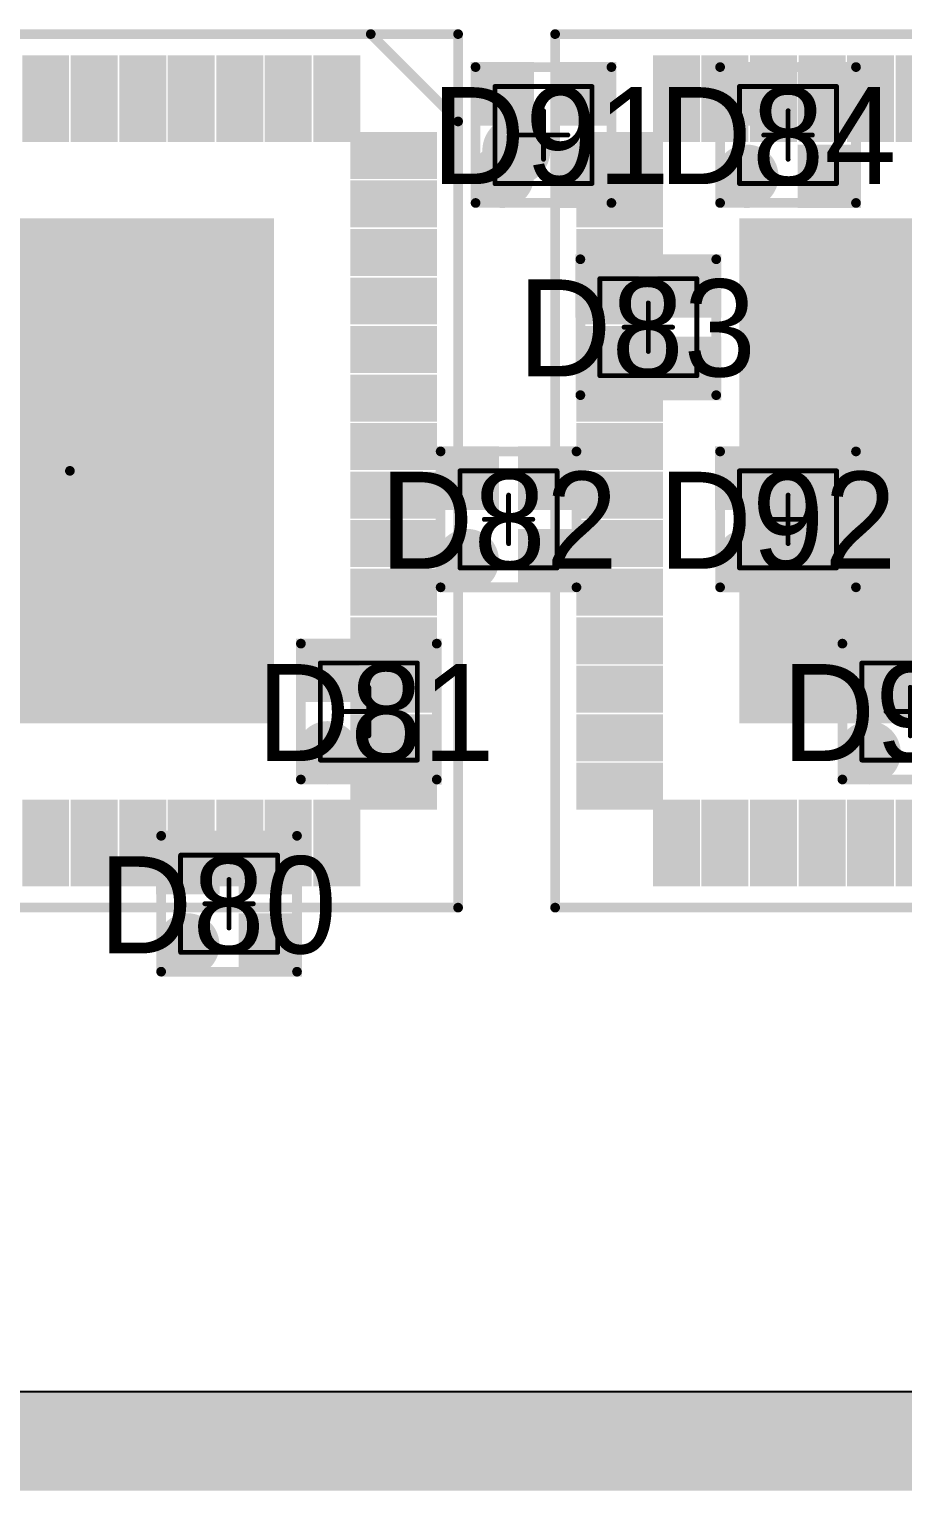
# Model space of a CAD drawing. Header units: millimetres. Extents: x 99 to 211, y 56 to 141.
# Drawn here: x 180.08 to 189.08, y 99.49 to 114.55 of the extents above; entities that cross this region are included whole.
import ezdxf

# ---------------------------------------------------------------- set-up
doc = ezdxf.new("R2010")
doc.units = ezdxf.units.MM
for name, color, linetype in [('BottomLayer', 5, 'Continuous'), ('BottomOverlay', 54, 'Continuous'), ('BottomPaste', 16, 'Continuous'), ('BottomSolder', 6, 'Continuous'), ('InternalPlane1', 76, 'Continuous'), ('InternalPlane2', 16, 'Continuous'), ('Mechanical12', 56, 'Continuous'), ('Mechanical13', 56, 'Continuous'), ('Mechanical15', 56, 'Continuous'), ('TopLayer', 1, 'Continuous'), ('TopPaste', 8, 'Continuous'), ('TopSolder', 216, 'Continuous')]:
    doc.layers.add(name, color=color, linetype=linetype)

# ---------------------------------------------------------------- blocks, each defined once
blk = doc.blocks.new('TQFN05P815X815X10_56_N_B_12')
at = {"layer": 'BottomLayer'}
for points in [[(-3.39, 3.49), (-3.11, 3.49), (-3.39, 4.18), (-3.11, 4.18)], [(-2.89, 3.49), (-2.61, 3.49), (-2.89, 4.18), (-2.61, 4.18)], [(-2.39, 3.49), (-2.11, 3.49), (-2.39, 4.18), (-2.11, 4.18)], [(-1.89, 3.49), (-1.61, 3.49), (-1.89, 4.18), (-1.61, 4.18)], [(-1.39, 3.49), (-1.11, 3.49), (-1.39, 4.18), (-1.11, 4.18)], [(-0.89, 3.49), (-0.61, 3.49), (-0.89, 4.18), (-0.61, 4.18)], [(-0.39, 3.49), (-0.11, 3.49), (-0.39, 4.18), (-0.11, 4.18)], [(-4.18, 3.39), (-4.18, 3.11), (-3.49, 3.39), (-3.49, 3.11)], [(-4.18, 2.89), (-4.18, 2.61), (-3.49, 2.89), (-3.49, 2.61)], [(-2.5, -2.5), (2.5, -2.5), (-2.5, 2.5), (2.5, 2.5)], [(-4.18, 2.39), (-4.18, 2.11), (-3.49, 2.39), (-3.49, 2.11)], [(-4.18, 1.89), (-4.18, 1.61), (-3.49, 1.89), (-3.49, 1.61)], [(-4.18, 1.39), (-4.18, 1.11), (-3.49, 1.39), (-3.49, 1.11)], [(-4.18, 0.89), (-4.18, 0.61), (-3.49, 0.89), (-3.49, 0.61)], [(-4.18, 0.39), (-4.18, 0.11), (-3.49, 0.39), (-3.49, 0.11)], [(-4.18, -0.11), (-4.18, -0.39), (-3.49, -0.11), (-3.49, -0.39)], [(-4.18, -0.61), (-4.18, -0.89), (-3.49, -0.61), (-3.49, -0.89)], [(-4.18, -1.11), (-4.18, -1.39), (-3.49, -1.11), (-3.49, -1.39)], [(-4.18, -1.61), (-4.18, -1.89), (-3.49, -1.61), (-3.49, -1.89)], [(-4.18, -2.11), (-4.18, -2.39), (-3.49, -2.11), (-3.49, -2.39)], [(-4.18, -2.61), (-4.18, -2.89), (-3.49, -2.61), (-3.49, -2.89)], [(-4.18, -3.11), (-4.18, -3.39), (-3.49, -3.11), (-3.49, -3.39)], [(-3.39, -4.18), (-3.11, -4.18), (-3.39, -3.49), (-3.11, -3.49)], [(-2.89, -4.18), (-2.61, -4.18), (-2.89, -3.49), (-2.61, -3.49)], [(-2.39, -4.18), (-2.11, -4.18), (-2.39, -3.49), (-2.11, -3.49)], [(-1.89, -4.18), (-1.61, -4.18), (-1.89, -3.49), (-1.61, -3.49)], [(-1.39, -4.18), (-1.11, -4.18), (-1.39, -3.49), (-1.11, -3.49)], [(-0.89, -4.18), (-0.61, -4.18), (-0.89, -3.49), (-0.61, -3.49)], [(-0.39, -4.18), (-0.11, -4.18), (-0.39, -3.49), (-0.11, -3.49)]]:
    blk.add_solid(points, dxfattribs=at)
at = {"layer": 'BottomOverlay', "const_width": 0.1}
for points in [[(4.5, 4.5), (-4.5, 4.5)], [(-4.5, 4.5), (-4.5, -3.6)], [(-3.6, -4.5), (-4.5, -3.6)], [(4.5, -4.5), (-3.6, -4.5)]]:
    blk.add_lwpolyline(points, dxfattribs=at)
at = {"layer": 'BottomOverlay'}
for points, const_width in [([(-4.525, 4.5, 1), (-4.475, 4.5, 1)], 0.05), ([(-4.525, 4.5, 1), (-4.475, 4.5, 1)], 0.05), ([(-5, -3.3, 1), (-5.2, -3.3, 1)], 0.5), ([(-5.325, -3.3, 1), (-5.075, -3.3, 1)], 0.25), ([(-5.125, -3.3, 1), (-4.875, -3.3, 1)], 0.25), ([(-4.525, -3.6, 1), (-4.475, -3.6, 1)], 0.05), ([(-4.525, -3.6, 1), (-4.475, -3.6, 1)], 0.05), ([(-3.625, -4.5, 1), (-3.575, -4.5, 1)], 0.05), ([(-3.625, -4.5, 1), (-3.575, -4.5, 1)], 0.05)]:
    blk.add_lwpolyline(points, format="xyb", close=True, dxfattribs=dict(at, const_width=const_width))
at = {"layer": 'BottomPaste'}
for points in [[(-3.39, 3.49), (-3.11, 3.49), (-3.39, 4.18), (-3.11, 4.18)], [(-2.89, 3.49), (-2.61, 3.49), (-2.89, 4.18), (-2.61, 4.18)], [(-2.39, 3.49), (-2.11, 3.49), (-2.39, 4.18), (-2.11, 4.18)], [(-1.89, 3.49), (-1.61, 3.49), (-1.89, 4.18), (-1.61, 4.18)], [(-1.39, 3.49), (-1.11, 3.49), (-1.39, 4.18), (-1.11, 4.18)], [(-0.89, 3.49), (-0.61, 3.49), (-0.89, 4.18), (-0.61, 4.18)], [(-0.39, 3.49), (-0.11, 3.49), (-0.39, 4.18), (-0.11, 4.18)], [(-4.18, 3.39), (-4.18, 3.11), (-3.49, 3.39), (-3.49, 3.11)], [(-4.18, 2.89), (-4.18, 2.61), (-3.49, 2.89), (-3.49, 2.61)], [(-2.5, -2.5), (2.5, -2.5), (-2.5, 2.5), (2.5, 2.5)], [(-4.18, 2.39), (-4.18, 2.11), (-3.49, 2.39), (-3.49, 2.11)], [(-4.18, 1.89), (-4.18, 1.61), (-3.49, 1.89), (-3.49, 1.61)], [(-4.18, 1.39), (-4.18, 1.11), (-3.49, 1.39), (-3.49, 1.11)], [(-4.18, 0.89), (-4.18, 0.61), (-3.49, 0.89), (-3.49, 0.61)], [(-4.18, 0.39), (-4.18, 0.11), (-3.49, 0.39), (-3.49, 0.11)], [(-4.18, -0.11), (-4.18, -0.39), (-3.49, -0.11), (-3.49, -0.39)], [(-4.18, -0.61), (-4.18, -0.89), (-3.49, -0.61), (-3.49, -0.89)], [(-4.18, -1.11), (-4.18, -1.39), (-3.49, -1.11), (-3.49, -1.39)], [(-4.18, -1.61), (-4.18, -1.89), (-3.49, -1.61), (-3.49, -1.89)], [(-4.18, -2.11), (-4.18, -2.39), (-3.49, -2.11), (-3.49, -2.39)], [(-4.18, -2.61), (-4.18, -2.89), (-3.49, -2.61), (-3.49, -2.89)], [(-4.18, -3.11), (-4.18, -3.39), (-3.49, -3.11), (-3.49, -3.39)], [(-3.39, -4.18), (-3.11, -4.18), (-3.39, -3.49), (-3.11, -3.49)], [(-2.89, -4.18), (-2.61, -4.18), (-2.89, -3.49), (-2.61, -3.49)], [(-2.39, -4.18), (-2.11, -4.18), (-2.39, -3.49), (-2.11, -3.49)], [(-1.89, -4.18), (-1.61, -4.18), (-1.89, -3.49), (-1.61, -3.49)], [(-1.39, -4.18), (-1.11, -4.18), (-1.39, -3.49), (-1.11, -3.49)], [(-0.89, -4.18), (-0.61, -4.18), (-0.89, -3.49), (-0.61, -3.49)], [(-0.39, -4.18), (-0.11, -4.18), (-0.39, -3.49), (-0.11, -3.49)]]:
    blk.add_solid(points, dxfattribs=at)
at = {"layer": 'BottomSolder'}
for points in [[(-3.492, 3.388), (-3.008, 3.388), (-3.492, 4.282), (-3.008, 4.282)], [(-2.992, 3.388), (-2.508, 3.388), (-2.992, 4.282), (-2.508, 4.282)], [(-2.492, 3.388), (-2.008, 3.388), (-2.492, 4.282), (-2.008, 4.282)], [(-1.992, 3.388), (-1.508, 3.388), (-1.992, 4.282), (-1.508, 4.282)], [(-1.492, 3.388), (-1.008, 3.388), (-1.492, 4.282), (-1.008, 4.282)], [(-0.992, 3.388), (-0.508, 3.388), (-0.992, 4.282), (-0.508, 4.282)], [(-0.492, 3.388), (-0.008, 3.388), (-0.492, 4.282), (-0.008, 4.282)], [(-4.282, 3.492), (-4.282, 3.008), (-3.388, 3.492), (-3.388, 3.008)], [(-4.282, 2.992), (-4.282, 2.508), (-3.388, 2.992), (-3.388, 2.508)], [(-2.602, -2.602), (2.602, -2.602), (-2.602, 2.602), (2.602, 2.602)], [(-4.282, 2.492), (-4.282, 2.008), (-3.388, 2.492), (-3.388, 2.008)], [(-4.282, 1.992), (-4.282, 1.508), (-3.388, 1.992), (-3.388, 1.508)], [(-4.282, 1.492), (-4.282, 1.008), (-3.388, 1.492), (-3.388, 1.008)], [(-4.282, 0.992), (-4.282, 0.508), (-3.388, 0.992), (-3.388, 0.508)], [(-4.282, 0.492), (-4.282, 0.008), (-3.388, 0.492), (-3.388, 0.008)], [(-4.282, -0.008), (-4.282, -0.492), (-3.388, -0.008), (-3.388, -0.492)], [(-4.282, -0.508), (-4.282, -0.992), (-3.388, -0.508), (-3.388, -0.992)], [(-4.282, -1.008), (-4.282, -1.492), (-3.388, -1.008), (-3.388, -1.492)], [(-4.282, -1.508), (-4.282, -1.992), (-3.388, -1.508), (-3.388, -1.992)], [(-4.282, -2.008), (-4.282, -2.492), (-3.388, -2.008), (-3.388, -2.492)], [(-4.282, -2.508), (-4.282, -2.992), (-3.388, -2.508), (-3.388, -2.992)], [(-4.282, -3.008), (-4.282, -3.492), (-3.388, -3.008), (-3.388, -3.492)], [(-3.492, -4.282), (-3.008, -4.282), (-3.492, -3.388), (-3.008, -3.388)], [(-2.992, -4.282), (-2.508, -4.282), (-2.992, -3.388), (-2.508, -3.388)], [(-2.492, -4.282), (-2.008, -4.282), (-2.492, -3.388), (-2.008, -3.388)], [(-1.992, -4.282), (-1.508, -4.282), (-1.992, -3.388), (-1.508, -3.388)], [(-1.492, -4.282), (-1.008, -4.282), (-1.492, -3.388), (-1.008, -3.388)], [(-0.992, -4.282), (-0.508, -4.282), (-0.992, -3.388), (-0.508, -3.388)], [(-0.492, -4.282), (-0.008, -4.282), (-0.492, -3.388), (-0.008, -3.388)]]:
    blk.add_solid(points, dxfattribs=at)
at = {"layer": 'Mechanical13', "const_width": 0.1}
for points in [[(-4.5, 4.5), (-4.5, -4.5)], [(4.5, 4.5), (-4.5, 4.5)], [(4.5, -4.5), (-4.5, -4.5)]]:
    blk.add_lwpolyline(points, dxfattribs=at)
at = {"layer": 'Mechanical13', "const_width": 0.05}
for points in [[(-4.525, 4.5, 1), (-4.475, 4.5, 1)], [(-4.525, 4.5, 1), (-4.475, 4.5, 1)], [(-4.525, -4.5, 1), (-4.475, -4.5, 1)], [(-4.525, -4.5, 1), (-4.475, -4.5, 1)]]:
    blk.add_lwpolyline(points, format="xyb", close=True, dxfattribs=at)
at = {"layer": 'Mechanical15', "const_width": 0.1}
for points in [[(4.5, 4.5), (-4.5, 4.5)], [(-4.5, 4.5), (-4.5, -4.5)], [(0.5, 0), (-0.5, 0)], [(4.5, -4.5), (-4.5, -4.5)]]:
    blk.add_lwpolyline(points, dxfattribs=at)
at = {"layer": 'Mechanical15', "const_width": 0.05}
for points in [[(-4.525, 4.5, 1), (-4.475, 4.5, 1)], [(-4.525, 4.5, 1), (-4.475, 4.5, 1)], [(-0.525, 0, 1), (-0.475, 0, 1)], [(-4.525, -4.5, 1), (-4.475, -4.5, 1)], [(-4.525, -4.5, 1), (-4.475, -4.5, 1)]]:
    blk.add_lwpolyline(points, format="xyb", close=True, dxfattribs=at)
blk = doc.blocks.new('TQFN05P815X815X10_56_N_B_13')
at = {"layer": 'BottomLayer'}
for points in [[(1.11, 3.49), (1.39, 3.49), (1.11, 4.18), (1.39, 4.18)], [(1.61, 3.49), (1.89, 3.49), (1.61, 4.18), (1.89, 4.18)], [(2.11, 3.49), (2.39, 3.49), (2.11, 4.18), (2.39, 4.18)], [(2.61, 3.49), (2.89, 3.49), (2.61, 4.18), (2.89, 4.18)], [(3.11, 3.49), (3.39, 3.49), (3.11, 4.18), (3.39, 4.18)], [(3.49, 3.39), (3.49, 3.11), (4.18, 3.39), (4.18, 3.11)], [(3.49, 2.89), (3.49, 2.61), (4.18, 2.89), (4.18, 2.61)], [(-2.5, -2.5), (2.5, -2.5), (-2.5, 2.5), (2.5, 2.5)], [(3.49, 2.39), (3.49, 2.11), (4.18, 2.39), (4.18, 2.11)], [(3.49, 1.89), (3.49, 1.61), (4.18, 1.89), (4.18, 1.61)], [(3.49, 1.39), (3.49, 1.11), (4.18, 1.39), (4.18, 1.11)], [(3.49, 0.89), (3.49, 0.61), (4.18, 0.89), (4.18, 0.61)], [(3.49, 0.39), (3.49, 0.11), (4.18, 0.39), (4.18, 0.11)], [(3.49, -0.11), (3.49, -0.39), (4.18, -0.11), (4.18, -0.39)], [(3.49, -0.61), (3.49, -0.89), (4.18, -0.61), (4.18, -0.89)], [(3.49, -1.11), (3.49, -1.39), (4.18, -1.11), (4.18, -1.39)], [(3.49, -1.61), (3.49, -1.89), (4.18, -1.61), (4.18, -1.89)], [(3.49, -2.11), (3.49, -2.39), (4.18, -2.11), (4.18, -2.39)], [(3.49, -2.61), (3.49, -2.89), (4.18, -2.61), (4.18, -2.89)], [(3.49, -3.11), (3.49, -3.39), (4.18, -3.11), (4.18, -3.39)], [(1.11, -4.18), (1.39, -4.18), (1.11, -3.49), (1.39, -3.49)], [(1.61, -4.18), (1.89, -4.18), (1.61, -3.49), (1.89, -3.49)], [(2.11, -4.18), (2.39, -4.18), (2.11, -3.49), (2.39, -3.49)], [(2.61, -4.18), (2.89, -4.18), (2.61, -3.49), (2.89, -3.49)], [(3.11, -4.18), (3.39, -4.18), (3.11, -3.49), (3.39, -3.49)]]:
    blk.add_solid(points, dxfattribs=at)
at = {"layer": 'BottomOverlay', "const_width": 0.1}
for points in [[(4.5, 4.5), (-4.5, 4.5)], [(4.5, 4.5), (4.5, -4.5)], [(4.5, -4.5), (-3.6, -4.5)]]:
    blk.add_lwpolyline(points, dxfattribs=at)
at = {"layer": 'BottomOverlay', "const_width": 0.05}
for points in [[(4.475, 4.5, 1), (4.525, 4.5, 1)], [(4.475, 4.5, 1), (4.525, 4.5, 1)], [(4.475, -4.5, 1), (4.525, -4.5, 1)], [(4.475, -4.5, 1), (4.525, -4.5, 1)]]:
    blk.add_lwpolyline(points, format="xyb", close=True, dxfattribs=at)
at = {"layer": 'BottomPaste'}
for points in [[(1.11, 3.49), (1.39, 3.49), (1.11, 4.18), (1.39, 4.18)], [(1.61, 3.49), (1.89, 3.49), (1.61, 4.18), (1.89, 4.18)], [(2.11, 3.49), (2.39, 3.49), (2.11, 4.18), (2.39, 4.18)], [(2.61, 3.49), (2.89, 3.49), (2.61, 4.18), (2.89, 4.18)], [(3.11, 3.49), (3.39, 3.49), (3.11, 4.18), (3.39, 4.18)], [(3.49, 3.39), (3.49, 3.11), (4.18, 3.39), (4.18, 3.11)], [(3.49, 2.89), (3.49, 2.61), (4.18, 2.89), (4.18, 2.61)], [(-2.5, -2.5), (2.5, -2.5), (-2.5, 2.5), (2.5, 2.5)], [(3.49, 2.39), (3.49, 2.11), (4.18, 2.39), (4.18, 2.11)], [(3.49, 1.89), (3.49, 1.61), (4.18, 1.89), (4.18, 1.61)], [(3.49, 1.39), (3.49, 1.11), (4.18, 1.39), (4.18, 1.11)], [(3.49, 0.89), (3.49, 0.61), (4.18, 0.89), (4.18, 0.61)], [(3.49, 0.39), (3.49, 0.11), (4.18, 0.39), (4.18, 0.11)], [(3.49, -0.11), (3.49, -0.39), (4.18, -0.11), (4.18, -0.39)], [(3.49, -0.61), (3.49, -0.89), (4.18, -0.61), (4.18, -0.89)], [(3.49, -1.11), (3.49, -1.39), (4.18, -1.11), (4.18, -1.39)], [(3.49, -1.61), (3.49, -1.89), (4.18, -1.61), (4.18, -1.89)], [(3.49, -2.11), (3.49, -2.39), (4.18, -2.11), (4.18, -2.39)], [(3.49, -2.61), (3.49, -2.89), (4.18, -2.61), (4.18, -2.89)], [(3.49, -3.11), (3.49, -3.39), (4.18, -3.11), (4.18, -3.39)], [(1.11, -4.18), (1.39, -4.18), (1.11, -3.49), (1.39, -3.49)], [(1.61, -4.18), (1.89, -4.18), (1.61, -3.49), (1.89, -3.49)], [(2.11, -4.18), (2.39, -4.18), (2.11, -3.49), (2.39, -3.49)], [(2.61, -4.18), (2.89, -4.18), (2.61, -3.49), (2.89, -3.49)], [(3.11, -4.18), (3.39, -4.18), (3.11, -3.49), (3.39, -3.49)]]:
    blk.add_solid(points, dxfattribs=at)
at = {"layer": 'BottomSolder'}
for points in [[(0.508, 3.388), (0.992, 3.388), (0.508, 4.282), (0.992, 4.282)], [(1.008, 3.388), (1.492, 3.388), (1.008, 4.282), (1.492, 4.282)], [(1.508, 3.388), (1.992, 3.388), (1.508, 4.282), (1.992, 4.282)], [(2.008, 3.388), (2.492, 3.388), (2.008, 4.282), (2.492, 4.282)], [(2.508, 3.388), (2.992, 3.388), (2.508, 4.282), (2.992, 4.282)], [(3.008, 3.388), (3.492, 3.388), (3.008, 4.282), (3.492, 4.282)], [(3.388, 3.492), (3.388, 3.008), (4.282, 3.492), (4.282, 3.008)], [(3.388, 2.992), (3.388, 2.508), (4.282, 2.992), (4.282, 2.508)], [(-2.602, -2.602), (2.602, -2.602), (-2.602, 2.602), (2.602, 2.602)], [(3.388, 2.492), (3.388, 2.008), (4.282, 2.492), (4.282, 2.008)], [(3.388, 1.992), (3.388, 1.508), (4.282, 1.992), (4.282, 1.508)], [(3.388, 1.492), (3.388, 1.008), (4.282, 1.492), (4.282, 1.008)], [(3.388, 0.992), (3.388, 0.508), (4.282, 0.992), (4.282, 0.508)], [(3.388, 0.492), (3.388, 0.008), (4.282, 0.492), (4.282, 0.008)], [(3.388, -0.008), (3.388, -0.492), (4.282, -0.008), (4.282, -0.492)], [(3.388, -0.508), (3.388, -0.992), (4.282, -0.508), (4.282, -0.992)], [(3.388, -1.008), (3.388, -1.492), (4.282, -1.008), (4.282, -1.492)], [(3.388, -1.508), (3.388, -1.992), (4.282, -1.508), (4.282, -1.992)], [(3.388, -2.008), (3.388, -2.492), (4.282, -2.008), (4.282, -2.492)], [(3.388, -2.508), (3.388, -2.992), (4.282, -2.508), (4.282, -2.992)], [(3.388, -3.008), (3.388, -3.492), (4.282, -3.008), (4.282, -3.492)], [(0.508, -4.282), (0.992, -4.282), (0.508, -3.388), (0.992, -3.388)], [(1.008, -4.282), (1.492, -4.282), (1.008, -3.388), (1.492, -3.388)], [(1.508, -4.282), (1.992, -4.282), (1.508, -3.388), (1.992, -3.388)], [(2.008, -4.282), (2.492, -4.282), (2.008, -3.388), (2.492, -3.388)], [(2.508, -4.282), (2.992, -4.282), (2.508, -3.388), (2.992, -3.388)], [(3.008, -4.282), (3.492, -4.282), (3.008, -3.388), (3.492, -3.388)]]:
    blk.add_solid(points, dxfattribs=at)
at = {"layer": 'Mechanical13', "const_width": 0.1}
for points in [[(4.5, 4.5), (-4.5, 4.5)], [(4.5, 4.5), (4.5, -4.5)], [(4.5, -4.5), (-4.5, -4.5)]]:
    blk.add_lwpolyline(points, dxfattribs=at)
at = {"layer": 'Mechanical13', "const_width": 0.05}
for points in [[(4.475, 4.5, 1), (4.525, 4.5, 1)], [(4.475, 4.5, 1), (4.525, 4.5, 1)], [(4.475, -4.5, 1), (4.525, -4.5, 1)], [(4.475, -4.5, 1), (4.525, -4.5, 1)]]:
    blk.add_lwpolyline(points, format="xyb", close=True, dxfattribs=at)
at = {"layer": 'Mechanical15', "const_width": 0.1}
for points in [[(4.5, 4.5), (-4.5, 4.5)], [(4.5, 4.5), (4.5, -4.5)], [(4.5, -4.5), (-4.5, -4.5)]]:
    blk.add_lwpolyline(points, dxfattribs=at)
at = {"layer": 'Mechanical15', "const_width": 0.05}
for points in [[(4.475, 4.5, 1), (4.525, 4.5, 1)], [(4.475, 4.5, 1), (4.525, 4.5, 1)], [(4.475, -4.5, 1), (4.525, -4.5, 1)], [(4.475, -4.5, 1), (4.525, -4.5, 1)]]:
    blk.add_lwpolyline(points, format="xyb", close=True, dxfattribs=at)
blk = doc.blocks.new('LED0402SX_N_82')
at = {"layer": 'Mechanical13', "const_width": 0.05}
for points in [[(-0.5, 0.5), (0.5, 0.5)], [(-0.5, -0.5), (-0.5, 0.5)], [(0.5, -0.5), (0.5, 0.5)], [(-0.5, -0.5), (0.5, -0.5)]]:
    blk.add_lwpolyline(points, dxfattribs=at)
at = {"layer": 'Mechanical13', "const_width": 0.025}
for points in [[(-0.512, 0.5, 1), (-0.487, 0.5, 1)], [(-0.512, 0.5, 1), (-0.487, 0.5, 1)], [(0.488, 0.5, 1), (0.513, 0.5, 1)], [(0.488, 0.5, 1), (0.513, 0.5, 1)], [(-0.512, -0.5, 1), (-0.487, -0.5, 1)], [(-0.512, -0.5, 1), (-0.487, -0.5, 1)], [(0.488, -0.5, 1), (0.513, -0.5, 1)], [(0.488, -0.5, 1), (0.513, -0.5, 1)]]:
    blk.add_lwpolyline(points, format="xyb", close=True, dxfattribs=at)
at = {"layer": 'Mechanical15'}
for points, const_width in [([(-0.7, 0.7), (0.7, 0.7)], 0.1), ([(-0.7, -0.7), (-0.7, 0.7)], 0.1), ([(0.7, -0.7), (0.7, 0.7)], 0.1), ([(0, -0.25), (0, 0.25)], 0.05), ([(-0.25, 0), (0.25, 0)], 0.05), ([(-0.7, -0.7), (0.7, -0.7)], 0.1)]:
    blk.add_lwpolyline(points, dxfattribs=dict(at, const_width=const_width))
for points, const_width in [([(-0.725, 0.7, 1), (-0.675, 0.7, 1)], 0.05), ([(-0.725, 0.7, 1), (-0.675, 0.7, 1)], 0.05), ([(0.675, 0.7, 1), (0.725, 0.7, 1)], 0.05), ([(0.675, 0.7, 1), (0.725, 0.7, 1)], 0.05), ([(-0.013, 0.25, 1), (0.012, 0.25, 1)], 0.025), ([(-0.262, 0, 1), (-0.237, 0, 1)], 0.025), ([(0.237, 0, 1), (0.262, 0, 1)], 0.025), ([(-0.013, -0.25, 1), (0.012, -0.25, 1)], 0.025), ([(-0.725, -0.7, 1), (-0.675, -0.7, 1)], 0.05), ([(-0.725, -0.7, 1), (-0.675, -0.7, 1)], 0.05), ([(0.675, -0.7, 1), (0.725, -0.7, 1)], 0.05), ([(0.675, -0.7, 1), (0.725, -0.7, 1)], 0.05)]:
    blk.add_lwpolyline(points, format="xyb", close=True, dxfattribs=dict(at, const_width=const_width))
at = {"layer": 'TopLayer', "const_width": 0.225}
blk.add_lwpolyline([(-0.537, -0.425, 1), (-0.312, -0.425, 1)], format="xyb", close=True, dxfattribs=at)
at = {"layer": 'TopLayer'}
for points in [[(-0.65, 0.2), (-0.2, 0.2), (-0.65, 0.65), (-0.2, 0.65)], [(0.2, 0.2), (0.65, 0.2), (0.2, 0.65), (0.65, 0.65)], [(0.2, -0.65), (0.65, -0.65), (0.2, -0.2), (0.65, -0.2)]]:
    blk.add_solid(points, dxfattribs=at)
at = {"layer": 'TopPaste', "const_width": 0.225}
blk.add_lwpolyline([(-0.537, -0.425, 1), (-0.312, -0.425, 1)], format="xyb", close=True, dxfattribs=at)
at = {"layer": 'TopPaste'}
for points in [[(-0.65, 0.2), (-0.2, 0.2), (-0.65, 0.65), (-0.2, 0.65)], [(0.2, 0.2), (0.65, 0.2), (0.2, 0.65), (0.65, 0.65)], [(0.2, -0.65), (0.65, -0.65), (0.2, -0.2), (0.65, -0.2)]]:
    blk.add_solid(points, dxfattribs=at)
at = {"layer": 'TopSolder', "const_width": 0.327}
blk.add_lwpolyline([(-0.588, -0.425, 1), (-0.262, -0.425, 1)], format="xyb", close=True, dxfattribs=at)
at = {"layer": 'TopSolder'}
for points in [[(-0.752, 0.098), (-0.098, 0.098), (-0.752, 0.752), (-0.098, 0.752)], [(0.098, 0.098), (0.752, 0.098), (0.098, 0.752), (0.752, 0.752)], [(0.098, -0.752), (0.752, -0.752), (0.098, -0.098), (0.752, -0.098)]]:
    blk.add_solid(points, dxfattribs=at)
blk = doc.blocks.new('LED0402SX_N_83')
at = {"layer": 'Mechanical13', "const_width": 0.05}
for points in [[(-0.5, 0.5), (0.5, 0.5)], [(-0.5, -0.5), (-0.5, 0.5)], [(0.5, -0.5), (0.5, 0.5)], [(-0.5, -0.5), (0.5, -0.5)]]:
    blk.add_lwpolyline(points, dxfattribs=at)
at = {"layer": 'Mechanical13', "const_width": 0.025}
for points in [[(-0.512, 0.5, 1), (-0.487, 0.5, 1)], [(-0.512, 0.5, 1), (-0.487, 0.5, 1)], [(0.488, 0.5, 1), (0.513, 0.5, 1)], [(0.488, 0.5, 1), (0.513, 0.5, 1)], [(-0.512, -0.5, 1), (-0.487, -0.5, 1)], [(-0.512, -0.5, 1), (-0.487, -0.5, 1)], [(0.488, -0.5, 1), (0.513, -0.5, 1)], [(0.488, -0.5, 1), (0.513, -0.5, 1)]]:
    blk.add_lwpolyline(points, format="xyb", close=True, dxfattribs=at)
at = {"layer": 'Mechanical15'}
for points, const_width in [([(-0.7, 0.7), (0.7, 0.7)], 0.1), ([(-0.7, -0.7), (-0.7, 0.7)], 0.1), ([(0.7, -0.7), (0.7, 0.7)], 0.1), ([(0, -0.25), (0, 0.25)], 0.05), ([(-0.25, 0), (0.25, 0)], 0.05), ([(-0.7, -0.7), (0.7, -0.7)], 0.1)]:
    blk.add_lwpolyline(points, dxfattribs=dict(at, const_width=const_width))
for points, const_width in [([(-0.725, 0.7, 1), (-0.675, 0.7, 1)], 0.05), ([(-0.725, 0.7, 1), (-0.675, 0.7, 1)], 0.05), ([(0.675, 0.7, 1), (0.725, 0.7, 1)], 0.05), ([(0.675, 0.7, 1), (0.725, 0.7, 1)], 0.05), ([(-0.013, 0.25, 1), (0.012, 0.25, 1)], 0.025), ([(-0.263, 0, 1), (-0.238, 0, 1)], 0.025), ([(0.238, 0, 1), (0.263, 0, 1)], 0.025), ([(-0.013, -0.25, 1), (0.012, -0.25, 1)], 0.025), ([(-0.725, -0.7, 1), (-0.675, -0.7, 1)], 0.05), ([(-0.725, -0.7, 1), (-0.675, -0.7, 1)], 0.05), ([(0.675, -0.7, 1), (0.725, -0.7, 1)], 0.05), ([(0.675, -0.7, 1), (0.725, -0.7, 1)], 0.05)]:
    blk.add_lwpolyline(points, format="xyb", close=True, dxfattribs=dict(at, const_width=const_width))
at = {"layer": 'TopLayer', "const_width": 0.225}
blk.add_lwpolyline([(-0.538, -0.425, 1), (-0.313, -0.425, 1)], format="xyb", close=True, dxfattribs=at)
at = {"layer": 'TopLayer'}
for points in [[(-0.65, 0.2), (-0.2, 0.2), (-0.65, 0.65), (-0.2, 0.65)], [(0.2, 0.2), (0.65, 0.2), (0.2, 0.65), (0.65, 0.65)], [(0.2, -0.65), (0.65, -0.65), (0.2, -0.2), (0.65, -0.2)]]:
    blk.add_solid(points, dxfattribs=at)
at = {"layer": 'TopPaste', "const_width": 0.225}
blk.add_lwpolyline([(-0.538, -0.425, 1), (-0.313, -0.425, 1)], format="xyb", close=True, dxfattribs=at)
at = {"layer": 'TopPaste'}
for points in [[(-0.65, 0.2), (-0.2, 0.2), (-0.65, 0.65), (-0.2, 0.65)], [(0.2, 0.2), (0.65, 0.2), (0.2, 0.65), (0.65, 0.65)], [(0.2, -0.65), (0.65, -0.65), (0.2, -0.2), (0.65, -0.2)]]:
    blk.add_solid(points, dxfattribs=at)
at = {"layer": 'TopSolder', "const_width": 0.327}
blk.add_lwpolyline([(-0.588, -0.425, 1), (-0.262, -0.425, 1)], format="xyb", close=True, dxfattribs=at)
at = {"layer": 'TopSolder'}
for points in [[(-0.752, 0.098), (-0.098, 0.098), (-0.752, 0.752), (-0.098, 0.752)], [(0.098, 0.098), (0.752, 0.098), (0.098, 0.752), (0.752, 0.752)], [(0.098, -0.752), (0.752, -0.752), (0.098, -0.098), (0.752, -0.098)]]:
    blk.add_solid(points, dxfattribs=at)
blk = doc.blocks.new('LED0402SX_N_84')
at = {"layer": 'Mechanical13', "const_width": 0.05}
for points in [[(-0.5, 0.5), (0.5, 0.5)], [(-0.5, -0.5), (-0.5, 0.5)], [(0.5, -0.5), (0.5, 0.5)], [(-0.5, -0.5), (0.5, -0.5)]]:
    blk.add_lwpolyline(points, dxfattribs=at)
at = {"layer": 'Mechanical13', "const_width": 0.025}
for points in [[(-0.513, 0.5, 1), (-0.488, 0.5, 1)], [(-0.513, 0.5, 1), (-0.488, 0.5, 1)], [(0.487, 0.5, 1), (0.512, 0.5, 1)], [(0.487, 0.5, 1), (0.512, 0.5, 1)], [(-0.513, -0.5, 1), (-0.488, -0.5, 1)], [(-0.513, -0.5, 1), (-0.488, -0.5, 1)], [(0.487, -0.5, 1), (0.512, -0.5, 1)], [(0.487, -0.5, 1), (0.512, -0.5, 1)]]:
    blk.add_lwpolyline(points, format="xyb", close=True, dxfattribs=at)
at = {"layer": 'Mechanical15'}
for points, const_width in [([(-0.7, 0.7), (0.7, 0.7)], 0.1), ([(-0.7, -0.7), (-0.7, 0.7)], 0.1), ([(0.7, -0.7), (0.7, 0.7)], 0.1), ([(0, -0.25), (0, 0.25)], 0.05), ([(-0.25, 0), (0.25, 0)], 0.05), ([(-0.7, -0.7), (0.7, -0.7)], 0.1)]:
    blk.add_lwpolyline(points, dxfattribs=dict(at, const_width=const_width))
for points, const_width in [([(-0.725, 0.7, 1), (-0.675, 0.7, 1)], 0.05), ([(-0.725, 0.7, 1), (-0.675, 0.7, 1)], 0.05), ([(0.675, 0.7, 1), (0.725, 0.7, 1)], 0.05), ([(0.675, 0.7, 1), (0.725, 0.7, 1)], 0.05), ([(-0.012, 0.25, 1), (0.013, 0.25, 1)], 0.025), ([(-0.262, 0, 1), (-0.237, 0, 1)], 0.025), ([(0.237, 0, 1), (0.262, 0, 1)], 0.025), ([(-0.012, -0.25, 1), (0.013, -0.25, 1)], 0.025), ([(-0.725, -0.7, 1), (-0.675, -0.7, 1)], 0.05), ([(-0.725, -0.7, 1), (-0.675, -0.7, 1)], 0.05), ([(0.675, -0.7, 1), (0.725, -0.7, 1)], 0.05), ([(0.675, -0.7, 1), (0.725, -0.7, 1)], 0.05)]:
    blk.add_lwpolyline(points, format="xyb", close=True, dxfattribs=dict(at, const_width=const_width))
at = {"layer": 'TopLayer', "const_width": 0.225}
blk.add_lwpolyline([(-0.537, -0.425, 1), (-0.312, -0.425, 1)], format="xyb", close=True, dxfattribs=at)
at = {"layer": 'TopLayer'}
for points in [[(-0.65, 0.2), (-0.2, 0.2), (-0.65, 0.65), (-0.2, 0.65)], [(0.2, 0.2), (0.65, 0.2), (0.2, 0.65), (0.65, 0.65)], [(0.2, -0.65), (0.65, -0.65), (0.2, -0.2), (0.65, -0.2)]]:
    blk.add_solid(points, dxfattribs=at)
at = {"layer": 'TopPaste', "const_width": 0.225}
blk.add_lwpolyline([(-0.537, -0.425, 1), (-0.312, -0.425, 1)], format="xyb", close=True, dxfattribs=at)
at = {"layer": 'TopPaste'}
for points in [[(-0.65, 0.2), (-0.2, 0.2), (-0.65, 0.65), (-0.2, 0.65)], [(0.2, 0.2), (0.65, 0.2), (0.2, 0.65), (0.65, 0.65)], [(0.2, -0.65), (0.65, -0.65), (0.2, -0.2), (0.65, -0.2)]]:
    blk.add_solid(points, dxfattribs=at)
at = {"layer": 'TopSolder', "const_width": 0.327}
blk.add_lwpolyline([(-0.588, -0.425, 1), (-0.262, -0.425, 1)], format="xyb", close=True, dxfattribs=at)
at = {"layer": 'TopSolder'}
for points in [[(-0.752, 0.098), (-0.098, 0.098), (-0.752, 0.752), (-0.098, 0.752)], [(0.098, 0.098), (0.752, 0.098), (0.098, 0.752), (0.752, 0.752)], [(0.098, -0.752), (0.752, -0.752), (0.098, -0.098), (0.752, -0.098)]]:
    blk.add_solid(points, dxfattribs=at)
blk = doc.blocks.new('LED0402SX_N_85')
at = {"layer": 'Mechanical13', "const_width": 0.05}
for points in [[(-0.5, 0.5), (0.5, 0.5)], [(-0.5, -0.5), (-0.5, 0.5)], [(0.5, -0.5), (0.5, 0.5)], [(-0.5, -0.5), (0.5, -0.5)]]:
    blk.add_lwpolyline(points, dxfattribs=at)
at = {"layer": 'Mechanical13', "const_width": 0.025}
for points in [[(-0.512, 0.5, 1), (-0.487, 0.5, 1)], [(-0.512, 0.5, 1), (-0.487, 0.5, 1)], [(0.488, 0.5, 1), (0.513, 0.5, 1)], [(0.488, 0.5, 1), (0.513, 0.5, 1)], [(-0.512, -0.5, 1), (-0.487, -0.5, 1)], [(-0.512, -0.5, 1), (-0.487, -0.5, 1)], [(0.488, -0.5, 1), (0.513, -0.5, 1)], [(0.488, -0.5, 1), (0.513, -0.5, 1)]]:
    blk.add_lwpolyline(points, format="xyb", close=True, dxfattribs=at)
at = {"layer": 'Mechanical15'}
for points, const_width in [([(-0.7, 0.7), (0.7, 0.7)], 0.1), ([(-0.7, -0.7), (-0.7, 0.7)], 0.1), ([(0.7, -0.7), (0.7, 0.7)], 0.1), ([(0, -0.25), (0, 0.25)], 0.05), ([(-0.25, 0), (0.25, 0)], 0.05), ([(-0.7, -0.7), (0.7, -0.7)], 0.1)]:
    blk.add_lwpolyline(points, dxfattribs=dict(at, const_width=const_width))
for points, const_width in [([(-0.725, 0.7, 1), (-0.675, 0.7, 1)], 0.05), ([(-0.725, 0.7, 1), (-0.675, 0.7, 1)], 0.05), ([(0.675, 0.7, 1), (0.725, 0.7, 1)], 0.05), ([(0.675, 0.7, 1), (0.725, 0.7, 1)], 0.05), ([(-0.013, 0.25, 1), (0.012, 0.25, 1)], 0.025), ([(-0.262, 0, 1), (-0.237, 0, 1)], 0.025), ([(0.237, 0, 1), (0.262, 0, 1)], 0.025), ([(-0.013, -0.25, 1), (0.012, -0.25, 1)], 0.025), ([(-0.725, -0.7, 1), (-0.675, -0.7, 1)], 0.05), ([(-0.725, -0.7, 1), (-0.675, -0.7, 1)], 0.05), ([(0.675, -0.7, 1), (0.725, -0.7, 1)], 0.05), ([(0.675, -0.7, 1), (0.725, -0.7, 1)], 0.05)]:
    blk.add_lwpolyline(points, format="xyb", close=True, dxfattribs=dict(at, const_width=const_width))
at = {"layer": 'TopLayer', "const_width": 0.225}
blk.add_lwpolyline([(-0.538, -0.425, 1), (-0.313, -0.425, 1)], format="xyb", close=True, dxfattribs=at)
at = {"layer": 'TopLayer'}
for points in [[(-0.65, 0.2), (-0.2, 0.2), (-0.65, 0.65), (-0.2, 0.65)], [(0.2, 0.2), (0.65, 0.2), (0.2, 0.65), (0.65, 0.65)], [(0.2, -0.65), (0.65, -0.65), (0.2, -0.2), (0.65, -0.2)]]:
    blk.add_solid(points, dxfattribs=at)
at = {"layer": 'TopPaste', "const_width": 0.225}
blk.add_lwpolyline([(-0.538, -0.425, 1), (-0.313, -0.425, 1)], format="xyb", close=True, dxfattribs=at)
at = {"layer": 'TopPaste'}
for points in [[(-0.65, 0.2), (-0.2, 0.2), (-0.65, 0.65), (-0.2, 0.65)], [(0.2, 0.2), (0.65, 0.2), (0.2, 0.65), (0.65, 0.65)], [(0.2, -0.65), (0.65, -0.65), (0.2, -0.2), (0.65, -0.2)]]:
    blk.add_solid(points, dxfattribs=at)
at = {"layer": 'TopSolder', "const_width": 0.327}
blk.add_lwpolyline([(-0.588, -0.425, 1), (-0.262, -0.425, 1)], format="xyb", close=True, dxfattribs=at)
at = {"layer": 'TopSolder'}
for points in [[(-0.752, 0.098), (-0.098, 0.098), (-0.752, 0.752), (-0.098, 0.752)], [(0.098, 0.098), (0.752, 0.098), (0.098, 0.752), (0.752, 0.752)], [(0.098, -0.752), (0.752, -0.752), (0.098, -0.098), (0.752, -0.098)]]:
    blk.add_solid(points, dxfattribs=at)
blk = doc.blocks.new('LED0402SX_N_86')
at = {"layer": 'Mechanical13', "const_width": 0.05}
for points in [[(-0.5, 0.5), (0.5, 0.5)], [(-0.5, -0.5), (-0.5, 0.5)], [(0.5, -0.5), (0.5, 0.5)], [(-0.5, -0.5), (0.5, -0.5)]]:
    blk.add_lwpolyline(points, dxfattribs=at)
at = {"layer": 'Mechanical13', "const_width": 0.025}
for points in [[(-0.513, 0.5, 1), (-0.488, 0.5, 1)], [(-0.513, 0.5, 1), (-0.488, 0.5, 1)], [(0.487, 0.5, 1), (0.512, 0.5, 1)], [(0.487, 0.5, 1), (0.512, 0.5, 1)], [(-0.513, -0.5, 1), (-0.488, -0.5, 1)], [(-0.513, -0.5, 1), (-0.488, -0.5, 1)], [(0.487, -0.5, 1), (0.512, -0.5, 1)], [(0.487, -0.5, 1), (0.512, -0.5, 1)]]:
    blk.add_lwpolyline(points, format="xyb", close=True, dxfattribs=at)
at = {"layer": 'Mechanical15'}
for points, const_width in [([(-0.7, 0.7), (0.7, 0.7)], 0.1), ([(-0.7, -0.7), (-0.7, 0.7)], 0.1), ([(0.7, -0.7), (0.7, 0.7)], 0.1), ([(0, -0.25), (0, 0.25)], 0.05), ([(-0.25, 0), (0.25, 0)], 0.05), ([(-0.7, -0.7), (0.7, -0.7)], 0.1)]:
    blk.add_lwpolyline(points, dxfattribs=dict(at, const_width=const_width))
for points, const_width in [([(-0.725, 0.7, 1), (-0.675, 0.7, 1)], 0.05), ([(-0.725, 0.7, 1), (-0.675, 0.7, 1)], 0.05), ([(0.675, 0.7, 1), (0.725, 0.7, 1)], 0.05), ([(0.675, 0.7, 1), (0.725, 0.7, 1)], 0.05), ([(-0.012, 0.25, 1), (0.013, 0.25, 1)], 0.025), ([(-0.263, 0, 1), (-0.238, 0, 1)], 0.025), ([(0.238, 0, 1), (0.263, 0, 1)], 0.025), ([(-0.012, -0.25, 1), (0.013, -0.25, 1)], 0.025), ([(-0.725, -0.7, 1), (-0.675, -0.7, 1)], 0.05), ([(-0.725, -0.7, 1), (-0.675, -0.7, 1)], 0.05), ([(0.675, -0.7, 1), (0.725, -0.7, 1)], 0.05), ([(0.675, -0.7, 1), (0.725, -0.7, 1)], 0.05)]:
    blk.add_lwpolyline(points, format="xyb", close=True, dxfattribs=dict(at, const_width=const_width))
at = {"layer": 'TopLayer', "const_width": 0.225}
blk.add_lwpolyline([(-0.538, -0.425, 1), (-0.313, -0.425, 1)], format="xyb", close=True, dxfattribs=at)
at = {"layer": 'TopLayer'}
for points in [[(-0.65, 0.2), (-0.2, 0.2), (-0.65, 0.65), (-0.2, 0.65)], [(0.2, 0.2), (0.65, 0.2), (0.2, 0.65), (0.65, 0.65)], [(0.2, -0.65), (0.65, -0.65), (0.2, -0.2), (0.65, -0.2)]]:
    blk.add_solid(points, dxfattribs=at)
at = {"layer": 'TopPaste', "const_width": 0.225}
blk.add_lwpolyline([(-0.538, -0.425, 1), (-0.313, -0.425, 1)], format="xyb", close=True, dxfattribs=at)
at = {"layer": 'TopPaste'}
for points in [[(-0.65, 0.2), (-0.2, 0.2), (-0.65, 0.65), (-0.2, 0.65)], [(0.2, 0.2), (0.65, 0.2), (0.2, 0.65), (0.65, 0.65)], [(0.2, -0.65), (0.65, -0.65), (0.2, -0.2), (0.65, -0.2)]]:
    blk.add_solid(points, dxfattribs=at)
at = {"layer": 'TopSolder', "const_width": 0.327}
blk.add_lwpolyline([(-0.588, -0.425, 1), (-0.262, -0.425, 1)], format="xyb", close=True, dxfattribs=at)
at = {"layer": 'TopSolder'}
for points in [[(-0.752, 0.098), (-0.098, 0.098), (-0.752, 0.752), (-0.098, 0.752)], [(0.098, 0.098), (0.752, 0.098), (0.098, 0.752), (0.752, 0.752)], [(0.098, -0.752), (0.752, -0.752), (0.098, -0.098), (0.752, -0.098)]]:
    blk.add_solid(points, dxfattribs=at)
blk = doc.blocks.new('LED0402SX_N_93')
at = {"layer": 'Mechanical13', "const_width": 0.05}
for points in [[(-0.5, 0.5), (0.5, 0.5)], [(-0.5, -0.5), (-0.5, 0.5)], [(0.5, -0.5), (0.5, 0.5)], [(-0.5, -0.5), (0.5, -0.5)]]:
    blk.add_lwpolyline(points, dxfattribs=at)
at = {"layer": 'Mechanical13', "const_width": 0.025}
for points in [[(-0.513, 0.5, 1), (-0.488, 0.5, 1)], [(-0.513, 0.5, 1), (-0.488, 0.5, 1)], [(0.487, 0.5, 1), (0.512, 0.5, 1)], [(0.487, 0.5, 1), (0.512, 0.5, 1)], [(-0.513, -0.5, 1), (-0.488, -0.5, 1)], [(-0.513, -0.5, 1), (-0.488, -0.5, 1)], [(0.487, -0.5, 1), (0.512, -0.5, 1)], [(0.487, -0.5, 1), (0.512, -0.5, 1)]]:
    blk.add_lwpolyline(points, format="xyb", close=True, dxfattribs=at)
at = {"layer": 'Mechanical15'}
for points, const_width in [([(-0.7, 0.7), (0.7, 0.7)], 0.1), ([(-0.7, -0.7), (-0.7, 0.7)], 0.1), ([(0.7, -0.7), (0.7, 0.7)], 0.1), ([(0, -0.25), (0, 0.25)], 0.05), ([(-0.25, 0), (0.25, 0)], 0.05), ([(-0.7, -0.7), (0.7, -0.7)], 0.1)]:
    blk.add_lwpolyline(points, dxfattribs=dict(at, const_width=const_width))
for points, const_width in [([(-0.725, 0.7, 1), (-0.675, 0.7, 1)], 0.05), ([(-0.725, 0.7, 1), (-0.675, 0.7, 1)], 0.05), ([(0.675, 0.7, 1), (0.725, 0.7, 1)], 0.05), ([(0.675, 0.7, 1), (0.725, 0.7, 1)], 0.05), ([(-0.012, 0.25, 1), (0.013, 0.25, 1)], 0.025), ([(-0.263, 0, 1), (-0.238, 0, 1)], 0.025), ([(0.238, 0, 1), (0.263, 0, 1)], 0.025), ([(-0.012, -0.25, 1), (0.013, -0.25, 1)], 0.025), ([(-0.725, -0.7, 1), (-0.675, -0.7, 1)], 0.05), ([(-0.725, -0.7, 1), (-0.675, -0.7, 1)], 0.05), ([(0.675, -0.7, 1), (0.725, -0.7, 1)], 0.05), ([(0.675, -0.7, 1), (0.725, -0.7, 1)], 0.05)]:
    blk.add_lwpolyline(points, format="xyb", close=True, dxfattribs=dict(at, const_width=const_width))
at = {"layer": 'TopLayer', "const_width": 0.225}
blk.add_lwpolyline([(-0.538, -0.425, 1), (-0.313, -0.425, 1)], format="xyb", close=True, dxfattribs=at)
at = {"layer": 'TopLayer'}
for points in [[(-0.65, 0.2), (-0.2, 0.2), (-0.65, 0.65), (-0.2, 0.65)], [(0.2, 0.2), (0.65, 0.2), (0.2, 0.65), (0.65, 0.65)], [(0.2, -0.65), (0.65, -0.65), (0.2, -0.2), (0.65, -0.2)]]:
    blk.add_solid(points, dxfattribs=at)
at = {"layer": 'TopPaste', "const_width": 0.225}
blk.add_lwpolyline([(-0.538, -0.425, 1), (-0.313, -0.425, 1)], format="xyb", close=True, dxfattribs=at)
at = {"layer": 'TopPaste'}
for points in [[(-0.65, 0.2), (-0.2, 0.2), (-0.65, 0.65), (-0.2, 0.65)], [(0.2, 0.2), (0.65, 0.2), (0.2, 0.65), (0.65, 0.65)], [(0.2, -0.65), (0.65, -0.65), (0.2, -0.2), (0.65, -0.2)]]:
    blk.add_solid(points, dxfattribs=at)
at = {"layer": 'TopSolder', "const_width": 0.327}
blk.add_lwpolyline([(-0.588, -0.425, 1), (-0.262, -0.425, 1)], format="xyb", close=True, dxfattribs=at)
at = {"layer": 'TopSolder'}
for points in [[(-0.752, 0.098), (-0.098, 0.098), (-0.752, 0.752), (-0.098, 0.752)], [(0.098, 0.098), (0.752, 0.098), (0.098, 0.752), (0.752, 0.752)], [(0.098, -0.752), (0.752, -0.752), (0.098, -0.098), (0.752, -0.098)]]:
    blk.add_solid(points, dxfattribs=at)
blk = doc.blocks.new('LED0402SX_N_94')
at = {"layer": 'Mechanical13', "const_width": 0.05}
for points in [[(-0.5, 0.5), (0.5, 0.5)], [(-0.5, -0.5), (-0.5, 0.5)], [(0.5, -0.5), (0.5, 0.5)], [(-0.5, -0.5), (0.5, -0.5)]]:
    blk.add_lwpolyline(points, dxfattribs=at)
at = {"layer": 'Mechanical13', "const_width": 0.025}
for points in [[(-0.513, 0.5, 1), (-0.488, 0.5, 1)], [(-0.513, 0.5, 1), (-0.488, 0.5, 1)], [(0.487, 0.5, 1), (0.512, 0.5, 1)], [(0.487, 0.5, 1), (0.512, 0.5, 1)], [(-0.513, -0.5, 1), (-0.488, -0.5, 1)], [(-0.513, -0.5, 1), (-0.488, -0.5, 1)], [(0.487, -0.5, 1), (0.512, -0.5, 1)], [(0.487, -0.5, 1), (0.512, -0.5, 1)]]:
    blk.add_lwpolyline(points, format="xyb", close=True, dxfattribs=at)
at = {"layer": 'Mechanical15'}
for points, const_width in [([(-0.7, 0.7), (0.7, 0.7)], 0.1), ([(-0.7, -0.7), (-0.7, 0.7)], 0.1), ([(0.7, -0.7), (0.7, 0.7)], 0.1), ([(0, -0.25), (0, 0.25)], 0.05), ([(-0.25, 0), (0.25, 0)], 0.05), ([(-0.7, -0.7), (0.7, -0.7)], 0.1)]:
    blk.add_lwpolyline(points, dxfattribs=dict(at, const_width=const_width))
for points, const_width in [([(-0.725, 0.7, 1), (-0.675, 0.7, 1)], 0.05), ([(-0.725, 0.7, 1), (-0.675, 0.7, 1)], 0.05), ([(0.675, 0.7, 1), (0.725, 0.7, 1)], 0.05), ([(0.675, 0.7, 1), (0.725, 0.7, 1)], 0.05), ([(-0.012, 0.25, 1), (0.013, 0.25, 1)], 0.025), ([(-0.262, 0, 1), (-0.237, 0, 1)], 0.025), ([(0.237, 0, 1), (0.262, 0, 1)], 0.025), ([(-0.012, -0.25, 1), (0.013, -0.25, 1)], 0.025), ([(-0.725, -0.7, 1), (-0.675, -0.7, 1)], 0.05), ([(-0.725, -0.7, 1), (-0.675, -0.7, 1)], 0.05), ([(0.675, -0.7, 1), (0.725, -0.7, 1)], 0.05), ([(0.675, -0.7, 1), (0.725, -0.7, 1)], 0.05)]:
    blk.add_lwpolyline(points, format="xyb", close=True, dxfattribs=dict(at, const_width=const_width))
at = {"layer": 'TopLayer', "const_width": 0.225}
blk.add_lwpolyline([(-0.537, -0.425, 1), (-0.312, -0.425, 1)], format="xyb", close=True, dxfattribs=at)
at = {"layer": 'TopLayer'}
for points in [[(-0.65, 0.2), (-0.2, 0.2), (-0.65, 0.65), (-0.2, 0.65)], [(0.2, 0.2), (0.65, 0.2), (0.2, 0.65), (0.65, 0.65)], [(0.2, -0.65), (0.65, -0.65), (0.2, -0.2), (0.65, -0.2)]]:
    blk.add_solid(points, dxfattribs=at)
at = {"layer": 'TopPaste', "const_width": 0.225}
blk.add_lwpolyline([(-0.537, -0.425, 1), (-0.312, -0.425, 1)], format="xyb", close=True, dxfattribs=at)
at = {"layer": 'TopPaste'}
for points in [[(-0.65, 0.2), (-0.2, 0.2), (-0.65, 0.65), (-0.2, 0.65)], [(0.2, 0.2), (0.65, 0.2), (0.2, 0.65), (0.65, 0.65)], [(0.2, -0.65), (0.65, -0.65), (0.2, -0.2), (0.65, -0.2)]]:
    blk.add_solid(points, dxfattribs=at)
at = {"layer": 'TopSolder', "const_width": 0.327}
blk.add_lwpolyline([(-0.588, -0.425, 1), (-0.262, -0.425, 1)], format="xyb", close=True, dxfattribs=at)
at = {"layer": 'TopSolder'}
for points in [[(-0.752, 0.098), (-0.098, 0.098), (-0.752, 0.752), (-0.098, 0.752)], [(0.098, 0.098), (0.752, 0.098), (0.098, 0.752), (0.752, 0.752)], [(0.098, -0.752), (0.752, -0.752), (0.098, -0.098), (0.752, -0.098)]]:
    blk.add_solid(points, dxfattribs=at)
blk = doc.blocks.new('LED0402SX_N_95')
at = {"layer": 'Mechanical13', "const_width": 0.05}
for points in [[(-0.5, 0.5), (0.5, 0.5)], [(-0.5, -0.5), (-0.5, 0.5)], [(0.5, -0.5), (0.5, 0.5)], [(-0.5, -0.5), (0.5, -0.5)]]:
    blk.add_lwpolyline(points, dxfattribs=at)
at = {"layer": 'Mechanical13', "const_width": 0.025}
for points in [[(-0.512, 0.5, 1), (-0.487, 0.5, 1)], [(-0.512, 0.5, 1), (-0.487, 0.5, 1)], [(0.488, 0.5, 1), (0.513, 0.5, 1)], [(0.488, 0.5, 1), (0.513, 0.5, 1)], [(-0.512, -0.5, 1), (-0.487, -0.5, 1)], [(-0.512, -0.5, 1), (-0.487, -0.5, 1)], [(0.488, -0.5, 1), (0.513, -0.5, 1)], [(0.488, -0.5, 1), (0.513, -0.5, 1)]]:
    blk.add_lwpolyline(points, format="xyb", close=True, dxfattribs=at)
at = {"layer": 'Mechanical15'}
for points, const_width in [([(-0.7, 0.7), (0.7, 0.7)], 0.1), ([(-0.7, -0.7), (-0.7, 0.7)], 0.1), ([(0.7, -0.7), (0.7, 0.7)], 0.1), ([(0, -0.25), (0, 0.25)], 0.05), ([(-0.25, 0), (0.25, 0)], 0.05), ([(-0.7, -0.7), (0.7, -0.7)], 0.1)]:
    blk.add_lwpolyline(points, dxfattribs=dict(at, const_width=const_width))
for points, const_width in [([(-0.725, 0.7, 1), (-0.675, 0.7, 1)], 0.05), ([(-0.725, 0.7, 1), (-0.675, 0.7, 1)], 0.05), ([(0.675, 0.7, 1), (0.725, 0.7, 1)], 0.05), ([(0.675, 0.7, 1), (0.725, 0.7, 1)], 0.05), ([(-0.013, 0.25, 1), (0.012, 0.25, 1)], 0.025), ([(-0.263, 0, 1), (-0.238, 0, 1)], 0.025), ([(0.238, 0, 1), (0.263, 0, 1)], 0.025), ([(-0.013, -0.25, 1), (0.012, -0.25, 1)], 0.025), ([(-0.725, -0.7, 1), (-0.675, -0.7, 1)], 0.05), ([(-0.725, -0.7, 1), (-0.675, -0.7, 1)], 0.05), ([(0.675, -0.7, 1), (0.725, -0.7, 1)], 0.05), ([(0.675, -0.7, 1), (0.725, -0.7, 1)], 0.05)]:
    blk.add_lwpolyline(points, format="xyb", close=True, dxfattribs=dict(at, const_width=const_width))
at = {"layer": 'TopLayer', "const_width": 0.225}
blk.add_lwpolyline([(-0.538, -0.425, 1), (-0.313, -0.425, 1)], format="xyb", close=True, dxfattribs=at)
at = {"layer": 'TopLayer'}
for points in [[(-0.65, 0.2), (-0.2, 0.2), (-0.65, 0.65), (-0.2, 0.65)], [(0.2, 0.2), (0.65, 0.2), (0.2, 0.65), (0.65, 0.65)], [(0.2, -0.65), (0.65, -0.65), (0.2, -0.2), (0.65, -0.2)]]:
    blk.add_solid(points, dxfattribs=at)
at = {"layer": 'TopPaste', "const_width": 0.225}
blk.add_lwpolyline([(-0.538, -0.425, 1), (-0.313, -0.425, 1)], format="xyb", close=True, dxfattribs=at)
at = {"layer": 'TopPaste'}
for points in [[(-0.65, 0.2), (-0.2, 0.2), (-0.65, 0.65), (-0.2, 0.65)], [(0.2, 0.2), (0.65, 0.2), (0.2, 0.65), (0.65, 0.65)], [(0.2, -0.65), (0.65, -0.65), (0.2, -0.2), (0.65, -0.2)]]:
    blk.add_solid(points, dxfattribs=at)
at = {"layer": 'TopSolder', "const_width": 0.327}
blk.add_lwpolyline([(-0.588, -0.425, 1), (-0.262, -0.425, 1)], format="xyb", close=True, dxfattribs=at)
at = {"layer": 'TopSolder'}
for points in [[(-0.752, 0.098), (-0.098, 0.098), (-0.752, 0.752), (-0.098, 0.752)], [(0.098, 0.098), (0.752, 0.098), (0.098, 0.752), (0.752, 0.752)], [(0.098, -0.752), (0.752, -0.752), (0.098, -0.098), (0.752, -0.098)]]:
    blk.add_solid(points, dxfattribs=at)

msp = doc.modelspace()

# ---------------------------------------------------------------- linework, layer by layer
at = {"layer": 'InternalPlane1'}
msp.add_line((209.49, 100.51), (100.51, 100.51), dxfattribs=at)
at = {"layer": 'InternalPlane1', "const_width": 1.016}
msp.add_lwpolyline([(100, 100), (210, 100)], dxfattribs=at)
at = {"layer": 'InternalPlane2'}
msp.add_line((209.49, 100.51), (100.51, 100.51), dxfattribs=at)
at = {"layer": 'InternalPlane2', "const_width": 1.016}
msp.add_lwpolyline([(100, 100), (210, 100)], dxfattribs=at)

# ---------------------------------------------------------------- block references
for name, p, rotation in [('TQFN05P815X815X10_56_N_B_12', (180, 110), 180), ('TQFN05P815X815X10_56_N_B_13', (190, 110), 180), ('LED0402SX_N_93', (185.38, 113.46), 360), ('LED0402SX_N_86', (187.9, 113.46), 360), ('LED0402SX_N_85', (186.46, 111.48), 360), ('LED0402SX_N_84', (185.02, 109.5), 360), ('LED0402SX_N_94', (187.9, 109.5), 360), ('LED0402SX_N_83', (183.58, 107.52), 360), ('LED0402SX_N_95', (189.16, 107.52), 360), ('LED0402SX_N_82', (182.14, 105.54), 360)]:
    msp.add_blockref(name, p, dxfattribs=dict(rotation=rotation))

# ---------------------------------------------------------------- texts
at = {"layer": 'Mechanical12'}
for s, p in [('D91', (184.226, 112.954)), ('D84', (186.563, 112.954)), ('D83', (185.115, 110.973)), ('D82', (183.693, 108.991)), ('D92', (186.563, 108.991)), ('D81', (182.423, 107.01)), ('D93', (187.833, 107.01)), ('D80', (180.797, 105.029))]:
    msp.add_text(s, height=1, dxfattribs=at).set_placement(p)

doc.saveas('drawing.dxf')
